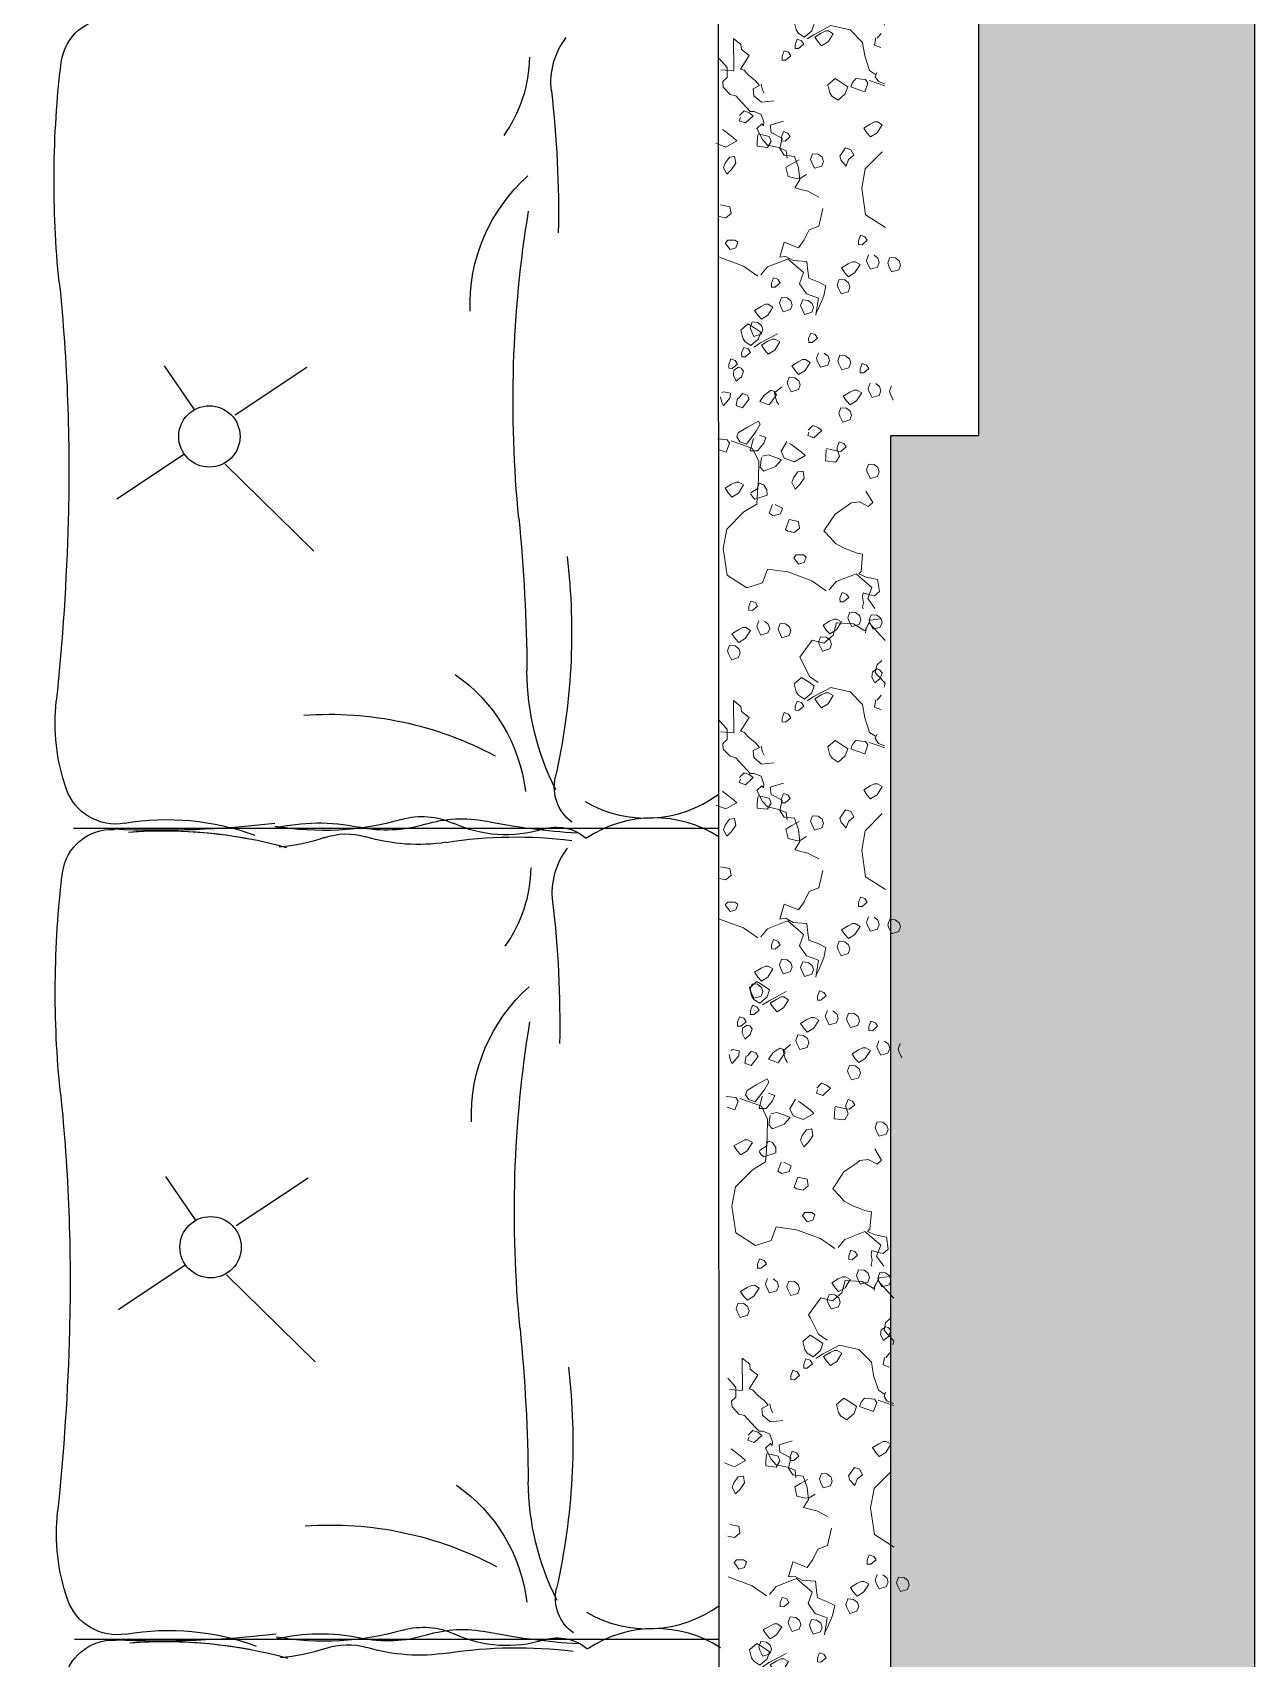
# Model space of a CAD drawing. Header units: millimetres. Extents: x 10088 to 21623, y -4423 to -852.
# Drawn here: x 12290 to 12400.7, y -3679 to -3531.6 of the extents above; entities that cross this region are included whole.
import ezdxf

# ---------------------------------------------------------------- set-up
doc = ezdxf.new("R2010")
doc.units = ezdxf.units.MM
doc.layers.add('bitki', color=85, linetype='Continuous', lineweight=5)
doc.layers.add('TEFRIS', color=11, linetype='Continuous')

# ---------------------------------------------------------------- blocks, each defined once
blk = doc.blocks.new('qwerty')
at = {"layer": 'TEFRIS'}
for p, q in [((12361.67, -3968.18), (12361.49, -3382.14)), ((12314.02, -3565.78), (12311.34, -3561.84)), ((12317.72, -3566.29), (12324.22, -3561.96)), ((12313.13, -3569.86), (12307.01, -3573.93)), ((12316.83, -3570.75), (12324.85, -3578.64)), ((12361.49, -3603.8), (12303.07, -3603.8)), ((12314.14, -3639.27), (12311.46, -3635.33)), ((12317.83, -3639.78), (12324.33, -3635.45)), ((12313.25, -3643.35), (12307.13, -3647.42)), ((12316.94, -3644.24), (12324.97, -3652.13)), ((12361.6, -3677.29), (12303.18, -3677.29))]:
    blk.add_line(p, q, dxfattribs=at)
for centre in [(12315.39, -3568.25), (12315.5, -3641.74)]:
    blk.add_circle(centre, 2.78, dxfattribs=at)
for centre, start, end in [((12354.99, -3591.85), 239.7434, 306.235), ((12355.65, -3613.81), 57.2053, 123.6969), ((12355.11, -3665.34), 239.7434, 306.235), ((12355.77, -3687.3), 57.2053, 123.6969)]:
    blk.add_arc(centre, 10.99, start, end, dxfattribs=at)
at = {"layer": 'TEFRIS', "extrusion": (0, 0, -1)}
for centre, major_axis, start_param, end_param in [((12306.44, -3534.86), (-3.18, -3.18), 0.905677, 2.401959), ((12306.44, -3534.86), (-3.18, -3.18), 0.905677, 2.401959), ((12353, -3536.16), (-4.71, -4.71), 0.668584, 1.443981), ((12353, -3536.16), (-4.71, -4.71), 0.668584, 1.443981), ((12391.23, -3545.11), (-63.58, -63.58), 0.683132, 0.905677), ((12391.23, -3545.11), (-63.58, -63.58), 0.683132, 0.905677), ((12331.7, -3533.63), (-8.98, -8.98), 3.946004, 4.543731), ((12331.7, -3533.63), (-8.98, -8.98), 3.946004, 4.543731), ((12252.15, -3547.99), (-67.09, -67.09), 3.810177, 3.946004), ((12252.15, -3547.99), (-67.09, -67.09), 3.810177, 3.946004), ((12354.67, -3556.32), (-11.07, -11.07), 0.748432, 1.62766), ((12354.67, -3556.32), (-11.07, -11.07), 0.748432, 1.62766), ((12449.78, -3565.11), (-75.57, -75.57), 0.686581, 0.947828), ((12449.78, -3565.11), (-75.57, -75.57), 0.686581, 0.947828), ((12136.14, -3571.29), (-117.75, -117.75), 3.824725, 3.953997), ((12136.14, -3571.29), (-117.75, -117.75), 3.824725, 3.953997), ((12088.17, -3570), (-151.68, -151.68), 3.953997, 4.030913), ((12088.17, -3570), (-151.68, -151.68), 3.953997, 4.030913), ((12192.19, -3590.65), (107.47, -107.47), 5.39897, 5.490234), ((12192.19, -3590.65), (107.47, -107.47), 5.39897, 5.490234), ((12288.99, -3586.01), (41.88, -41.88), 5.381164, 5.721904), ((12288.99, -3586.01), (41.88, -41.88), 5.381164, 5.721904), ((12329.12, -3602.18), (-10.62, -10.62), 2.960497, 3.810368), ((12329.12, -3602.18), (-10.62, -10.62), 2.960497, 3.810368), ((12368.45, -3589.32), (-17.17, -17.17), 0.317053, 0.777845), ((12368.45, -3589.32), (-17.17, -17.17), 0.317053, 0.777845), ((12319.91, -3594.17), (-13.08, -13.08), 0.455228, 0.889321), ((12326.25, -3625.38), (22.59, -22.59), 3.854976, 4.416834), ((12326.25, -3625.38), (22.59, -22.59), 3.854976, 4.416834), ((12350.56, -3600.04), (2.77, -2.77), 1.40983, 2.580311), ((12350.56, -3600.04), (2.77, -2.77), 1.40983, 2.580311), ((12306.92, -3598.62), (3.37, -3.37), 0.615821, 2.026025), ((12310.79, -3515.82), (62.32, -62.32), 0.665575, 0.831163), ((12310.79, -3515.82), (62.32, -62.32), 0.665575, 0.831163), ((12311.59, -3625.89), (-16.2, -16.2), 2.186617, 2.709174), ((12311.59, -3625.89), (-16.2, -16.2), 2.186617, 2.709174), ((12325.31, -3620.65), (-12.28, -12.28), 2.122496, 2.56636), ((12325.31, -3620.65), (-12.28, -12.28), 2.122496, 2.56636), ((12325.69, -3578.07), (-18.31, -18.31), -1.064515, -0.615573), ((12325.69, -3578.07), (-18.31, -18.31), -1.064515, -0.615573), ((12331.43, -3591.97), (-8.46, -8.46), -1.085078, -0.575233), ((12331.43, -3591.97), (-8.46, -8.46), -1.085078, -0.575233), ((12334.68, -3609.43), (4.76, -4.76), 3.647874, 4.359688), ((12338.23, -3613.98), (7.83, -7.83), 3.627311, 4.128365), ((12338.23, -3613.98), (7.83, -7.83), 3.627311, 4.128365), ((12342.25, -3593.03), (-8.01, -8.01), -1.084927, -0.352701), ((12352.1, -3546.03), (-41.21, -41.21), -0.727305, -0.584024), ((12352.1, -3546.03), (-41.21, -41.21), -0.727305, -0.584024), ((12346.83, -3607.87), (-2.97, -2.97), 2.056666, 3.059343), ((12346.83, -3607.87), (-2.97, -2.97), 2.056666, 3.059343), ((12306.55, -3608.36), (-3.18, -3.18), 0.905677, 2.401959), ((12306.55, -3608.36), (-3.18, -3.18), 0.905677, 2.401959), ((12311.22, -3646.06), (29.75, -29.75), 3.851843, 4.195455), ((12311.22, -3646.06), (29.75, -29.75), 3.851843, 4.111431), ((12320.6, -3589.85), (11.07, -11.07), 0.446542, 0.713367), ((12320.6, -3589.85), (11.07, -11.07), 0.446542, 0.713367), ((12327.8, -3610.29), (-4.25, -4.25), 2.017338, 2.649595), ((12327.8, -3610.29), (-4.25, -4.25), 2.017338, 2.649595), ((12334.32, -3588.73), (11.67, -11.67), 0.63134, 1.078798), ((12334.32, -3588.73), (11.67, -11.67), 0.63134, 1.078798), ((12343.15, -3645.61), (-29.03, -29.03), 2.202136, 2.480397), ((12343.15, -3645.61), (-29.03, -29.03), 2.202136, 2.480397), ((12353.12, -3609.65), (-4.71, -4.71), 0.668584, 1.443981), ((12353.12, -3609.65), (-4.71, -4.71), 0.668584, 1.443981), ((12391.34, -3618.6), (-63.58, -63.58), 0.683132, 0.905677), ((12391.34, -3618.6), (-63.58, -63.58), 0.683132, 0.905677), ((12331.82, -3607.12), (-8.98, -8.98), 3.946004, 4.543731), ((12331.82, -3607.12), (-8.98, -8.98), 3.946004, 4.543731), ((12252.26, -3621.48), (-67.09, -67.09), 3.810177, 3.946004), ((12252.26, -3621.48), (-67.09, -67.09), 3.810177, 3.946004), ((12354.79, -3629.81), (-11.07, -11.07), 0.748432, 1.62766), ((12354.79, -3629.81), (-11.07, -11.07), 0.748432, 1.62766), ((12449.9, -3638.6), (-75.57, -75.57), 0.686581, 0.947828), ((12449.9, -3638.6), (-75.57, -75.57), 0.686581, 0.947828), ((12136.25, -3644.78), (-117.75, -117.75), 3.824725, 3.953997), ((12136.25, -3644.78), (-117.75, -117.75), 3.824725, 3.953997), ((12088.29, -3643.49), (-151.68, -151.68), 3.953997, 4.030913), ((12088.29, -3643.49), (-151.68, -151.68), 3.953997, 4.030913), ((12192.3, -3664.14), (107.47, -107.47), 5.39897, 5.490234), ((12192.3, -3664.14), (107.47, -107.47), 5.39897, 5.490234), ((12289.1, -3659.5), (41.88, -41.88), 5.381164, 5.721904), ((12289.1, -3659.5), (41.88, -41.88), 5.381164, 5.721904), ((12329.24, -3675.67), (-10.62, -10.62), 2.960497, 3.810368), ((12329.24, -3675.67), (-10.62, -10.62), 2.960497, 3.810368), ((12368.57, -3662.81), (-17.17, -17.17), 0.317053, 0.777845), ((12368.57, -3662.81), (-17.17, -17.17), 0.317053, 0.777845), ((12320.03, -3667.66), (-13.08, -13.08), 0.455228, 0.889321), ((12326.37, -3698.87), (22.59, -22.59), 3.854976, 4.416834), ((12326.37, -3698.87), (22.59, -22.59), 3.854976, 4.416834), ((12350.67, -3673.53), (2.77, -2.77), 1.40983, 2.580311), ((12350.67, -3673.53), (2.77, -2.77), 1.40983, 2.580311), ((12307.04, -3672.11), (3.37, -3.37), 0.615821, 2.026025), ((12306.67, -3681.85), (-3.18, -3.18), 0.905677, 2.401959), ((12306.67, -3681.85), (-3.18, -3.18), 0.905677, 2.401959), ((12310.91, -3589.31), (62.32, -62.32), 0.665575, 0.831163), ((12310.91, -3589.31), (62.32, -62.32), 0.665575, 0.831163), ((12311.71, -3699.39), (-16.2, -16.2), 2.186617, 2.709174), ((12311.71, -3699.39), (-16.2, -16.2), 2.186617, 2.709174), ((12311.33, -3719.55), (29.75, -29.75), 3.851843, 4.195455), ((12311.33, -3719.55), (29.75, -29.75), 3.851843, 4.111431), ((12325.43, -3694.14), (-12.28, -12.28), 2.122496, 2.56636), ((12325.43, -3694.14), (-12.28, -12.28), 2.122496, 2.56636), ((12325.81, -3651.56), (-18.31, -18.31), -1.064515, -0.615573), ((12325.81, -3651.56), (-18.31, -18.31), -1.064515, -0.615573), ((12331.54, -3665.47), (-8.46, -8.46), -1.085078, -0.575233), ((12331.54, -3665.47), (-8.46, -8.46), -1.085078, -0.575233), ((12334.8, -3682.92), (4.76, -4.76), 3.647874, 4.359688), ((12338.34, -3687.47), (7.83, -7.83), 3.627311, 4.128365), ((12338.34, -3687.47), (7.83, -7.83), 3.627311, 4.128365), ((12342.37, -3666.53), (-8.01, -8.01), -1.084927, -0.352701), ((12352.22, -3619.52), (-41.21, -41.21), -0.727305, -0.584024), ((12352.22, -3619.52), (-41.21, -41.21), -0.727305, -0.584024), ((12346.95, -3681.36), (-2.97, -2.97), 2.056666, 3.059343), ((12346.95, -3681.36), (-2.97, -2.97), 2.056666, 3.059343), ((12320.71, -3663.34), (11.07, -11.07), 0.446542, 0.713367), ((12320.71, -3663.34), (11.07, -11.07), 0.446542, 0.713367), ((12327.92, -3683.78), (-4.25, -4.25), 2.017338, 2.649595), ((12327.92, -3683.78), (-4.25, -4.25), 2.017338, 2.649595), ((12334.43, -3662.22), (11.67, -11.67), 0.63134, 1.078798), ((12334.43, -3662.22), (11.67, -11.67), 0.63134, 1.078798), ((12343.27, -3719.1), (-29.03, -29.03), 2.202136, 2.480397), ((12343.27, -3719.1), (-29.03, -29.03), 2.202136, 2.480397)]:
    blk.add_ellipse(centre, major_axis=major_axis, ratio=1, start_param=start_param, end_param=end_param, dxfattribs=at)
blk = doc.blocks.new('khkjfd')
at = {"layer": 'bitki', "ltscale": 2}
for p, q in [((10061.28, -3807.87), (10060.06, -3808.62)), ((10064.36, -3806.21), (10061.28, -3807.87)), ((10062.64, -3807.57), (10061.46, -3808.29)), ((10061.46, -3808.29), (10062.05, -3809.17)), ((10063.43, -3807.18), (10062.64, -3807.57)), ((10063.95, -3807.18), (10063.43, -3807.18)), ((10063.87, -3809.17), (10064.8, -3807.69)), ((10064.8, -3807.69), (10063.95, -3807.18)), ((10070.38, -3806.07), (10070.01, -3807.08)), ((10070.01, -3807.08), (10070.03, -3807.76)), ((10070.03, -3807.76), (10070.66, -3807.8)), ((10071.19, -3806.36), (10070.38, -3806.07)), ((10070.66, -3807.8), (10071.61, -3807)), ((10071.61, -3807), (10071.19, -3806.36)), ((10055.89, -3810.77), (10055.52, -3811.78)), ((10056.69, -3811.06), (10055.89, -3810.77)), ((10057.11, -3811.69), (10056.69, -3811.06)), ((10058.24, -3808.67), (10057.87, -3809.68)), ((10057.87, -3809.68), (10057.88, -3810.36)), ((10057.88, -3810.36), (10058.51, -3810.4)), ((10059.04, -3808.96), (10058.24, -3808.67)), ((10058.51, -3810.4), (10059.46, -3809.59)), ((10059.46, -3809.59), (10059.04, -3808.96)), ((10062.05, -3809.17), (10062.7, -3809.89)), ((10062.7, -3809.89), (10063.87, -3809.17)), ((10068.12, -3811.27), (10066.95, -3812)), ((10068.91, -3810.89), (10068.12, -3811.27)), ((10069.43, -3810.89), (10068.91, -3810.89)), ((10069.36, -3812.88), (10070.29, -3811.4)), ((10070.29, -3811.4), (10069.43, -3810.89)), ((10071.82, -3809.63), (10071.45, -3810.65)), ((10071.45, -3810.65), (10071.64, -3811.2)), ((10071.64, -3811.2), (10072.16, -3812.25)), ((10073.54, -3810.26), (10072.83, -3809.72)), ((10073.47, -3811.87), (10073.78, -3811.02)), ((10073.78, -3811.02), (10073.54, -3810.26)), ((10075.67, -3810.11), (10075.3, -3811.13)), ((10075.3, -3811.13), (10075.49, -3811.68)), ((10076.68, -3810.19), (10075.67, -3810.11)), ((10075.67, -3810.11), (10075.67, -3810.11)), ((10077.39, -3810.74), (10076.68, -3810.19)), ((10077.63, -3811.5), (10077.39, -3810.74)), ((10055.52, -3811.78), (10055.53, -3812.46)), ((10055.53, -3812.46), (10056.17, -3812.5)), ((10056.17, -3812.5), (10057.11, -3811.69)), ((10066.5, -3814.09), (10066.13, -3815.11)), ((10067.51, -3814.18), (10066.5, -3814.09)), ((10066.5, -3814.09), (10066.5, -3814.09)), ((10066.95, -3812), (10067.54, -3812.88)), ((10068.22, -3814.72), (10067.51, -3814.18)), ((10067.54, -3812.88), (10068.19, -3813.6)), ((10068.19, -3813.6), (10069.36, -3812.88)), ((10072.16, -3812.25), (10073.47, -3811.87)), ((10075.49, -3811.68), (10076.01, -3812.73)), ((10076.01, -3812.73), (10077.32, -3812.35)), ((10077.32, -3812.35), (10077.63, -3811.5)), ((10079.72, -3811.58), (10079.35, -3812.59)), ((10079.35, -3812.59), (10079.36, -3813.27)), ((10079.36, -3813.27), (10080, -3813.31)), ((10080.52, -3811.87), (10079.72, -3811.58)), ((10080, -3813.31), (10080.94, -3812.5)), ((10080.94, -3812.5), (10080.52, -3811.87)), ((10054.62, -3816.71), (10054.3, -3816.88)), ((10055.83, -3816.96), (10054.62, -3816.71)), ((10055.75, -3817.89), (10055.83, -3816.96)), ((10058.04, -3817.05), (10057.32, -3817.94)), ((10058.84, -3817.35), (10058.04, -3817.05)), ((10059.26, -3817.98), (10058.84, -3817.35)), ((10061.96, -3817.34), (10061.16, -3818.48)), ((10063.2, -3816.45), (10061.96, -3817.34)), ((10062.88, -3819.11), (10064.19, -3817.29)), ((10063.77, -3816.66), (10063.2, -3816.45)), ((10064.19, -3817.29), (10063.77, -3816.66)), ((10065.15, -3815.8), (10063.82, -3816.94)), ((10063.82, -3816.94), (10064.19, -3818.42)), ((10066.13, -3815.11), (10066.32, -3815.66)), ((10066.32, -3815.66), (10066.84, -3816.71)), ((10066.84, -3816.71), (10068.15, -3816.33)), ((10068.15, -3816.33), (10068.46, -3815.48)), ((10068.46, -3815.48), (10068.22, -3814.72)), ((10077.46, -3816.78), (10076.29, -3817.5)), ((10078.25, -3816.4), (10077.46, -3816.78)), ((10078.77, -3816.4), (10078.25, -3816.4)), ((10078.7, -3818.38), (10079.63, -3816.9)), ((10079.63, -3816.9), (10078.77, -3816.4)), ((10081.16, -3815.14), (10080.79, -3816.15)), ((10080.79, -3816.15), (10080.98, -3816.7)), ((10080.98, -3816.7), (10081.5, -3817.76)), ((10082.88, -3815.77), (10082.17, -3815.22)), ((10082.81, -3817.37), (10083.12, -3816.53)), ((10083.12, -3816.53), (10082.88, -3815.77)), ((10085.01, -3815.62), (10084.64, -3816.63)), ((10084.64, -3816.63), (10084.83, -3817.18)), ((10084.83, -3817.18), (10085.35, -3818.24)), ((10085.01, -3815.62), (10085.01, -3815.62)), ((10054.02, -3817.64), (10054.28, -3818.69)), ((10054.28, -3818.69), (10054.59, -3819.28)), ((10054.59, -3819.28), (10055.75, -3817.89)), ((10057.09, -3817.86), (10056.86, -3819.21)), ((10056.86, -3819.21), (10058, -3819.63)), ((10058, -3819.63), (10059.26, -3817.98)), ((10061.16, -3818.48), (10062.3, -3818.9)), ((10062.3, -3818.9), (10062.88, -3819.11)), ((10064.19, -3818.42), (10064.61, -3819.05)), ((10075.84, -3819.6), (10075.47, -3820.61)), ((10076.85, -3819.68), (10075.84, -3819.6)), ((10075.84, -3819.6), (10075.84, -3819.6)), ((10076.29, -3817.5), (10076.87, -3818.39)), ((10077.56, -3820.23), (10076.85, -3819.68)), ((10076.87, -3818.39), (10077.52, -3819.1)), ((10077.52, -3819.1), (10078.7, -3818.38)), ((10077.8, -3820.99), (10077.56, -3820.23)), ((10081.5, -3817.76), (10082.81, -3817.37)), ((10058.94, -3823.13), (10057.26, -3824.15)), ((10060.9, -3822.03), (10058.94, -3823.13)), ((10060.48, -3823.89), (10061.2, -3822.62)), ((10061.2, -3822.62), (10060.9, -3822.03)), ((10070.75, -3822.85), (10069.92, -3823.7)), ((10071.66, -3823.18), (10070.75, -3822.85)), ((10072.38, -3823.73), (10071.66, -3823.18)), ((10075.47, -3820.61), (10075.66, -3821.16)), ((10075.66, -3821.16), (10076.18, -3822.22)), ((10076.18, -3822.22), (10077.49, -3821.83)), ((10077.49, -3821.83), (10077.8, -3820.99)), ((10055.24, -3825.42), (10053.47, -3825.26)), ((10055.07, -3827.66), (10055.66, -3826.06)), ((10055.66, -3826.06), (10055.24, -3825.42)), ((10058.71, -3826.6), (10055.96, -3825.59)), ((10057.26, -3824.15), (10056.98, -3824.91)), ((10056.98, -3824.91), (10057.57, -3825.8)), ((10057.57, -3825.8), (10058.72, -3826.22)), ((10058.72, -3826.22), (10060.48, -3823.89)), ((10060.02, -3825.16), (10059.44, -3827.44)), ((10060.74, -3827.44), (10061.91, -3826.04)), ((10062.28, -3825.03), (10061.13, -3824.61)), ((10061.91, -3826.04), (10062.28, -3825.03)), ((10066.05, -3825.73), (10065.03, -3827.47)), ((10066.79, -3826.2), (10066.56, -3826.11)), ((10067.5, -3826.74), (10066.79, -3826.2)), ((10070.05, -3824.03), (10069.84, -3824.63)), ((10069.84, -3824.63), (10070.98, -3825.05)), ((10070.98, -3825.05), (10072.38, -3823.73)), ((10075.57, -3825.8), (10075.2, -3826.82)), ((10076.38, -3826.09), (10075.57, -3825.8)), ((10076.8, -3826.73), (10076.38, -3826.09)), ((10053.69, -3827.16), (10055.07, -3827.66)), ((10059.86, -3827.02), (10058.71, -3826.6)), ((10059.44, -3827.44), (10060.74, -3827.44)), ((10060.96, -3829.34), (10059.86, -3827.02)), ((10061.47, -3828.66), (10061.22, -3830.39)), ((10062.69, -3828.15), (10061.56, -3828.41)), ((10064.07, -3828.65), (10062.69, -3828.15)), ((10064.01, -3830.26), (10065.1, -3829.03)), ((10065.1, -3829.03), (10064.07, -3828.65)), ((10065.03, -3827.47), (10065.6, -3828.73)), ((10065.6, -3828.73), (10067.44, -3829.41)), ((10067.44, -3829.41), (10069.4, -3828.3)), ((10068.72, -3827.67), (10067.5, -3826.74)), ((10069.4, -3828.3), (10068.72, -3827.67)), ((10073.1, -3828.5), (10073.08, -3829.26)), ((10073.19, -3827.19), (10073.1, -3828.5)), ((10075.3, -3827.48), (10073.25, -3827.03)), ((10074.96, -3829.47), (10075.62, -3828.37)), ((10075.2, -3826.82), (10075.21, -3827.49)), ((10075.21, -3827.49), (10075.85, -3827.53)), ((10075.62, -3828.37), (10075.3, -3827.48)), ((10075.85, -3827.53), (10076.8, -3826.73)), ((10060.94, -3832.59), (10060.96, -3829.34)), ((10061.22, -3830.39), (10061.87, -3831.11)), ((10061.87, -3831.11), (10064.01, -3830.26)), ((10068.06, -3831.26), (10067.28, -3832.32)), ((10069.02, -3831.13), (10068.06, -3831.26)), ((10069.22, -3832.36), (10069.02, -3831.13)), ((10073.08, -3829.26), (10074.96, -3829.47)), ((10080.86, -3829.84), (10080.49, -3830.86)), ((10080.49, -3830.86), (10080.68, -3831.41)), ((10080.68, -3831.41), (10081.2, -3832.46)), ((10081.87, -3829.92), (10080.86, -3829.84)), ((10080.86, -3829.84), (10080.86, -3829.84)), ((10081.2, -3832.46), (10082.51, -3832.08)), ((10082.58, -3830.47), (10081.87, -3829.92)), ((10082.51, -3832.08), (10082.82, -3831.23)), ((10082.82, -3831.23), (10082.58, -3830.47)), ((10056.06, -3833.49), (10054.89, -3834.21)), ((10054.89, -3834.21), (10055.47, -3835.1)), ((10056.85, -3833.11), (10056.06, -3833.49)), ((10057.37, -3833.11), (10056.85, -3833.11)), ((10057.3, -3835.09), (10058.23, -3833.61)), ((10058.23, -3833.61), (10057.37, -3833.11)), ((10060.7, -3834.32), (10059.52, -3835.05)), ((10060.6, -3837.07), (10060.77, -3834.83)), ((10061.07, -3833.31), (10060.7, -3834.32)), ((10060.77, -3834.83), (10060.94, -3832.59)), ((10061.87, -3833.6), (10061.07, -3833.31)), ((10062.46, -3834.49), (10061.87, -3833.6)), ((10062.49, -3835.46), (10062.46, -3834.49)), ((10067.28, -3832.32), (10066.97, -3833.17)), ((10066.97, -3833.17), (10067.58, -3834.35)), ((10067.58, -3834.35), (10068.41, -3833.5)), ((10068.41, -3833.5), (10069.22, -3832.36)), ((10080.4, -3834.75), (10081.63, -3836.77)), ((10055.47, -3835.1), (10056.12, -3835.81)), ((10056.12, -3835.81), (10057.3, -3835.09)), ((10058.26, -3838.51), (10060.6, -3837.07)), ((10059.46, -3835.21), (10059.88, -3835.85)), ((10059.88, -3835.85), (10060.28, -3836.18)), ((10060.28, -3836.18), (10062.49, -3835.46)), ((10063.44, -3837.15), (10062.85, -3838.75)), ((10065.27, -3837.82), (10063.96, -3837.15)), ((10064.9, -3838.83), (10065.27, -3837.82)), ((10077.25, -3837.24), (10074.79, -3838.89)), ((10077.7, -3836.83), (10077.25, -3837.24)), ((10079.21, -3836.67), (10077.7, -3836.83)), ((10080.82, -3837.51), (10079.21, -3836.67)), ((10081.63, -3836.77), (10080.82, -3837.51)), ((10055.18, -3841.6), (10058.26, -3838.51)), ((10062.85, -3838.75), (10063.59, -3839.22)), ((10063.59, -3839.22), (10064.9, -3838.83)), ((10066.47, -3839.89), (10065.82, -3841.66)), ((10068.17, -3840.22), (10066.47, -3839.89)), ((10068.37, -3841.44), (10068.17, -3840.22)), ((10074.79, -3838.89), (10072.79, -3841.95)), ((10054.54, -3845.11), (10055.18, -3841.6)), ((10065.82, -3841.66), (10066.22, -3842)), ((10066.22, -3842), (10067.43, -3842.25)), ((10067.43, -3842.25), (10068.37, -3841.44)), ((10072.79, -3841.95), (10073.95, -3843.21)), ((10073.95, -3843.21), (10074.86, -3844.21)), ((10055.24, -3849.97), (10054.54, -3845.11)), ((10067.77, -3846.3), (10067.32, -3846.81)), ((10067.32, -3846.81), (10068.19, -3847.99)), ((10069.07, -3846.3), (10067.77, -3846.3)), ((10069.58, -3846.68), (10069.07, -3846.3)), ((10069.21, -3847.69), (10069.58, -3846.68)), ((10074.86, -3844.21), (10076.47, -3845.06)), ((10076.47, -3845.06), (10078.8, -3845.97)), ((10078.8, -3845.97), (10079.8, -3846.15)), ((10079.8, -3846.15), (10079.55, -3849.31)), ((10062.53, -3848.89), (10061.63, -3851.35)), ((10066.25, -3849.39), (10062.53, -3848.89)), ((10070.61, -3850.99), (10066.25, -3849.39)), ((10068.19, -3847.99), (10069.21, -3847.69)), ((10078.62, -3849.7), (10078.01, -3849.95)), ((10081.49, -3852.18), (10078.62, -3849.7)), ((10079.55, -3849.31), (10079.1, -3849.73)), ((10079.1, -3849.73), (10080.46, -3850.31)), ((10058.83, -3852.24), (10055.24, -3849.97)), ((10061.63, -3851.35), (10058.83, -3852.24)), ((10073.2, -3852.8), (10070.61, -3850.99)), ((10074.97, -3851.14), (10073.76, -3852.6)), ((10078.01, -3849.95), (10074.97, -3851.14)), ((10080.46, -3850.31), (10082.52, -3850.74)), ((10080.75, -3854.21), (10081.49, -3852.18)), ((10082.52, -3850.74), (10082.84, -3852.9)), ((10059.55, -3854.65), (10059.18, -3855.67)), ((10059.18, -3855.67), (10059.19, -3856.34)), ((10060.35, -3854.95), (10059.55, -3854.65)), ((10059.82, -3856.39), (10060.77, -3855.58)), ((10060.77, -3855.58), (10060.35, -3854.95)), ((10076.06, -3853.1), (10075.69, -3854.11)), ((10075.69, -3854.11), (10075.7, -3854.79)), ((10075.7, -3854.79), (10076.34, -3854.83)), ((10076.86, -3853.39), (10076.06, -3853.1)), ((10076.34, -3854.83), (10077.28, -3854.02)), ((10077.28, -3854.02), (10076.86, -3853.39)), ((10079.91, -3853.14), (10079.77, -3853.88)), ((10079.77, -3853.88), (10079.93, -3854.96)), ((10079.93, -3854.96), (10079.78, -3855.71)), ((10080.88, -3853.47), (10079.91, -3853.14)), ((10082.03, -3856.03), (10080.75, -3854.21)), ((10081.94, -3853.72), (10080.88, -3853.47)), ((10082.84, -3852.9), (10081.94, -3853.72)), ((10059.19, -3856.34), (10059.82, -3856.39)), ((10060.98, -3858.22), (10060.61, -3859.23)), ((10062.7, -3858.85), (10061.99, -3858.3)), ((10073.8, -3858.3), (10072.63, -3859.02)), ((10074.59, -3857.92), (10073.8, -3858.3)), ((10075.03, -3858.61), (10074.43, -3860.85)), ((10075.11, -3857.92), (10074.59, -3857.92)), ((10078.15, -3858.81), (10075.03, -3858.61)), ((10075.04, -3859.9), (10075.97, -3858.42)), ((10075.97, -3858.42), (10075.11, -3857.92)), ((10077.49, -3856.66), (10077.12, -3857.68)), ((10077.12, -3857.68), (10077.31, -3858.22)), ((10077.31, -3858.22), (10077.84, -3859.28)), ((10078.51, -3856.74), (10077.49, -3856.66)), ((10077.49, -3856.66), (10077.49, -3856.66)), ((10079.22, -3857.29), (10078.51, -3856.74)), ((10079.15, -3858.9), (10079.46, -3858.05)), ((10079.46, -3858.05), (10079.22, -3857.29)), ((10079.78, -3855.71), (10079.9, -3856.09)), ((10080.19, -3860.04), (10081.19, -3858.11)), ((10080.45, -3859.69), (10080.96, -3858.61)), ((10080.96, -3858.61), (10082.12, -3859.87)), ((10081.35, -3857.14), (10080.98, -3858.15)), ((10080.98, -3858.15), (10081.17, -3858.7)), ((10081.19, -3858.11), (10083.01, -3857.89)), ((10082.36, -3857.22), (10081.35, -3857.14)), ((10081.35, -3857.14), (10081.35, -3857.14)), ((10083.07, -3857.77), (10082.36, -3857.22)), ((10083, -3859.37), (10083.31, -3858.53)), ((10083.31, -3858.53), (10083.07, -3857.77)), ((10057.29, -3859.86), (10056.11, -3860.58)), ((10056.11, -3860.58), (10056.7, -3861.47)), ((10056.7, -3861.47), (10057.35, -3862.18)), ((10058.08, -3859.48), (10057.29, -3859.86)), ((10057.35, -3862.18), (10058.52, -3861.46)), ((10058.6, -3859.47), (10058.08, -3859.48)), ((10058.52, -3861.46), (10059.45, -3859.98)), ((10059.45, -3859.98), (10058.6, -3859.47)), ((10060.61, -3859.23), (10060.8, -3859.78)), ((10060.8, -3859.78), (10061.33, -3860.84)), ((10061.33, -3860.84), (10062.64, -3860.45)), ((10062.64, -3860.45), (10062.95, -3859.61)), ((10062.95, -3859.61), (10062.7, -3858.85)), ((10064.83, -3858.7), (10064.46, -3859.71)), ((10064.46, -3859.71), (10064.65, -3860.26)), ((10064.65, -3860.26), (10065.18, -3861.31)), ((10065.84, -3858.78), (10064.83, -3858.7)), ((10064.83, -3858.7), (10064.83, -3858.7)), ((10065.18, -3861.31), (10066.49, -3860.93)), ((10066.56, -3859.32), (10065.84, -3858.78)), ((10066.49, -3860.93), (10066.8, -3860.08)), ((10066.8, -3860.08), (10066.56, -3859.32)), ((10072.18, -3861.12), (10071.8, -3862.13)), ((10073.19, -3861.2), (10072.18, -3861.12)), ((10072.18, -3861.12), (10072.18, -3861.12)), ((10072.63, -3859.02), (10073.21, -3859.91)), ((10074.43, -3860.85), (10072.74, -3862.29)), ((10073.9, -3861.75), (10073.19, -3861.2)), ((10073.21, -3859.91), (10073.86, -3860.62)), ((10073.86, -3860.62), (10075.04, -3859.9)), ((10077.84, -3859.28), (10079.15, -3858.9)), ((10078.15, -3858.81), (10080.19, -3860.04)), ((10080.31, -3860.43), (10080.45, -3859.69)), ((10081.17, -3858.7), (10081.69, -3859.76)), ((10081.69, -3859.76), (10083, -3859.37)), ((10082.12, -3859.87), (10082.42, -3860.21)), ((10082.42, -3860.21), (10083.88, -3861.8)), ((10055.66, -3862.68), (10055.29, -3863.69)), ((10055.29, -3863.69), (10055.48, -3864.24)), ((10055.48, -3864.24), (10056.01, -3865.3)), ((10056.67, -3862.76), (10055.66, -3862.68)), ((10055.66, -3862.68), (10055.66, -3862.68)), ((10057.38, -3863.31), (10056.67, -3862.76)), ((10057.32, -3864.91), (10057.63, -3864.07)), ((10057.63, -3864.07), (10057.38, -3863.31)), ((10070.65, -3861.73), (10068.43, -3864.81)), ((10072.74, -3862.29), (10070.65, -3861.73)), ((10071.8, -3862.13), (10071.99, -3862.68)), ((10071.99, -3862.68), (10072.52, -3863.74)), ((10072.52, -3863.74), (10073.83, -3863.35)), ((10073.83, -3863.35), (10074.14, -3862.51)), ((10074.14, -3862.51), (10073.9, -3861.75)), ((10056.01, -3865.3), (10057.32, -3864.91)), ((10068.43, -3864.81), (10068.74, -3865.4)), ((10068.74, -3865.4), (10070.19, -3868.31)), ((10082.41, -3866.97), (10081.56, -3867.52)), ((10082.35, -3866.26), (10082.09, -3867.61)), ((10083.25, -3865.44), (10082.35, -3866.26)), ((10082.87, -3867.13), (10082.41, -3866.97)), ((10083.32, -3867.68), (10082.87, -3867.13)), ((10068.72, -3868.5), (10067.39, -3869.64)), ((10067.39, -3869.64), (10067.76, -3871.12)), ((10069.78, -3869.17), (10068.72, -3868.5)), ((10071.03, -3870.01), (10069.78, -3869.17)), ((10070.19, -3868.31), (10071.76, -3869.4)), ((10070.56, -3871.28), (10071.03, -3870.01)), ((10074.03, -3870.33), (10070.95, -3871.98)), ((10077.51, -3871.12), (10074.03, -3870.33)), ((10081.56, -3867.52), (10081.48, -3868.45)), ((10081.48, -3868.45), (10082.01, -3869.5)), ((10082.01, -3869.5), (10082.95, -3868.7)), ((10082.09, -3867.61), (10082.69, -3868.27)), ((10082.69, -3868.27), (10082.69, -3868.27)), ((10082.69, -3868.27), (10083.85, -3869.53)), ((10082.95, -3868.7), (10083.32, -3867.68)), ((10083.85, -3869.53), (10083.71, -3870.27)), ((10056.43, -3878.54), (10056.39, -3872.67)), ((10056.39, -3872.67), (10057.75, -3873.78)), ((10067.91, -3872.78), (10067.54, -3873.79)), ((10067.76, -3871.12), (10068.18, -3871.75)), ((10068.71, -3873.07), (10067.91, -3872.78)), ((10068.18, -3871.75), (10069.24, -3872.43)), ((10069.13, -3873.71), (10068.71, -3873.07)), ((10069.24, -3872.43), (10070.56, -3871.28)), ((10070.95, -3871.98), (10069.73, -3872.73)), ((10072.31, -3871.68), (10071.13, -3872.4)), ((10071.13, -3872.4), (10071.72, -3873.29)), ((10071.72, -3873.29), (10072.37, -3874)), ((10073.1, -3871.3), (10072.31, -3871.68)), ((10072.37, -3874), (10073.54, -3873.28)), ((10073.62, -3871.29), (10073.1, -3871.3)), ((10073.54, -3873.28), (10074.47, -3871.8)), ((10074.47, -3871.8), (10073.62, -3871.29)), ((10079.8, -3873.39), (10077.51, -3871.12)), ((10082.2, -3872.54), (10081.96, -3873.9)), ((10083.14, -3871.74), (10082.43, -3872.63)), ((10059.22, -3875.78), (10057.66, -3878.23)), ((10057.75, -3873.78), (10057.86, -3874.67)), ((10057.86, -3874.67), (10059.22, -3875.78)), ((10065.56, -3874.88), (10065.19, -3875.9)), ((10065.19, -3875.9), (10065.2, -3876.57)), ((10066.36, -3875.17), (10065.56, -3874.88)), ((10065.84, -3876.61), (10066.78, -3875.81)), ((10066.78, -3875.81), (10066.36, -3875.17)), ((10067.54, -3873.79), (10067.55, -3874.47)), ((10067.55, -3874.47), (10068.19, -3874.51)), ((10068.19, -3874.51), (10069.13, -3873.71)), ((10080.21, -3875.84), (10079.8, -3873.39)), ((10081.07, -3878.46), (10080.21, -3875.84)), ((10081.96, -3873.9), (10083.11, -3874.32)), ((10053.78, -3876.32), (10055.24, -3877.91)), ((10054.07, -3878.37), (10056.43, -3878.54)), ((10055.24, -3877.91), (10055.26, -3879.73)), ((10057.66, -3878.23), (10058.31, -3878.44)), ((10058.31, -3878.44), (10059.03, -3879.26)), ((10065.2, -3876.57), (10065.84, -3876.61)), ((10082.15, -3879.18), (10081.07, -3878.46)), ((10082.37, -3878.84), (10082.09, -3879.6)), ((10055.26, -3879.73), (10054.45, -3880.48)), ((10054.45, -3880.48), (10054.55, -3881.49)), ((10054.55, -3881.49), (10055.76, -3882.81)), ((10059.03, -3879.26), (10060.39, -3880.37)), ((10061.1, -3881.19), (10059.94, -3881.78)), ((10059.94, -3881.78), (10060.09, -3883.04)), ((10060.39, -3880.37), (10061.1, -3881.19)), ((10061.4, -3880.97), (10061.66, -3882.02)), ((10061.66, -3882.02), (10061.97, -3882.61)), ((10074.82, -3879.91), (10073.49, -3881.06)), ((10073.49, -3881.06), (10073.86, -3882.54)), ((10075.87, -3880.59), (10074.82, -3879.91)), ((10077.13, -3881.43), (10075.87, -3880.59)), ((10076.66, -3882.7), (10077.13, -3881.43)), ((10077.93, -3880.67), (10077.65, -3881.43)), ((10077.65, -3881.43), (10078.8, -3881.85)), ((10078.58, -3879.95), (10077.93, -3880.67)), ((10080.34, -3880.11), (10078.58, -3879.95)), ((10078.8, -3881.85), (10080.17, -3882.35)), ((10080.17, -3882.35), (10080.76, -3880.74)), ((10080.76, -3880.74), (10080.34, -3880.11)), ((10083.81, -3881.28), (10081.06, -3880.28)), ((10082.09, -3879.6), (10082.68, -3880.48)), ((10082.68, -3880.48), (10083.82, -3880.9)), ((10055.76, -3882.81), (10056.82, -3883.06)), ((10056.82, -3883.06), (10057.37, -3883.66)), ((10057.37, -3883.66), (10058.83, -3885.25)), ((10060.09, -3883.04), (10061.46, -3884.23)), ((10061.46, -3884.23), (10063.76, -3883.96)), ((10073.86, -3882.54), (10074.28, -3883.17)), ((10074.28, -3883.17), (10075.34, -3883.84)), ((10075.34, -3883.84), (10076.66, -3882.7)), ((10057.64, -3886.97), (10057.42, -3887.57)), ((10057.42, -3887.57), (10058.57, -3887.99)), ((10058.33, -3885.79), (10057.5, -3886.64)), ((10059.25, -3886.12), (10058.33, -3885.79)), ((10058.57, -3887.99), (10059.96, -3886.67)), ((10058.83, -3885.25), (10059.44, -3885.91)), ((10059.96, -3886.67), (10059.25, -3886.12)), ((10059.44, -3885.91), (10060.11, -3885.91)), ((10060.11, -3885.91), (10061.41, -3886.43)), ((10061.41, -3886.43), (10061.87, -3887.84)), ((10061.87, -3887.84), (10061.82, -3888.5)), ((10065.43, -3887.66), (10063.06, -3888.4)), ((10081.95, -3887.79), (10081.16, -3888.18)), ((10082.48, -3887.79), (10081.95, -3887.79)), ((10083.33, -3888.3), (10082.48, -3887.79)), ((10055.09, -3889.68), (10054.38, -3889.14)), ((10056.31, -3890.61), (10055.09, -3889.68)), ((10056.99, -3891.24), (10056.31, -3890.61)), ((10061.51, -3888.17), (10060.62, -3888.99)), ((10060.62, -3888.99), (10061.63, -3891)), ((10060.78, -3890.13), (10060.69, -3891.44)), ((10062.88, -3890.42), (10060.84, -3889.97)), ((10061.82, -3888.5), (10061.51, -3888.17)), ((10061.63, -3891), (10062.54, -3891.99)), ((10063.21, -3891.31), (10062.88, -3890.42)), ((10063.06, -3888.4), (10063.22, -3889.74)), ((10063.22, -3889.74), (10065.19, -3890.77)), ((10065.19, -3890.77), (10064.79, -3892.64)), ((10065.45, -3889.53), (10065.08, -3890.54)), ((10065.08, -3890.54), (10065.09, -3891.22)), ((10066.25, -3889.82), (10065.45, -3889.53)), ((10065.73, -3891.26), (10066.67, -3890.45)), ((10066.67, -3890.45), (10066.25, -3889.82)), ((10081.16, -3888.18), (10079.99, -3888.9)), ((10079.99, -3888.9), (10080.58, -3889.78)), ((10080.58, -3889.78), (10081.23, -3890.5)), ((10081.23, -3890.5), (10082.4, -3889.78)), ((10082.4, -3889.78), (10083.33, -3888.3)), ((10053.19, -3891.67), (10055.02, -3892.35)), ((10055.02, -3892.35), (10056.99, -3891.24)), ((10060.69, -3891.44), (10060.67, -3892.2)), ((10060.67, -3892.2), (10062.55, -3892.41)), ((10062.54, -3891.99), (10064.6, -3892.43)), ((10062.55, -3892.41), (10063.21, -3891.31)), ((10064.6, -3892.43), (10065.96, -3893.01)), ((10064.79, -3892.64), (10065.55, -3893.82)), ((10065.09, -3891.22), (10065.73, -3891.26)), ((10065.55, -3893.82), (10067.42, -3894.05)), ((10065.96, -3893.01), (10066.13, -3894.37)), ((10070.74, -3893.57), (10070.37, -3894.58)), ((10071.75, -3893.65), (10070.74, -3893.57)), ((10070.74, -3893.57), (10070.74, -3893.57)), ((10072.46, -3894.2), (10071.75, -3893.65)), ((10076.72, -3892.5), (10075.65, -3894.02)), ((10077.64, -3892.83), (10076.72, -3892.5)), ((10077.25, -3894.61), (10078.2, -3893.8)), ((10078.2, -3893.8), (10077.64, -3892.83)), ((10080.28, -3896.29), (10083.36, -3893.2)), ((10054.87, -3895.26), (10054.56, -3896.11)), ((10054.56, -3896.11), (10055.17, -3897.29)), ((10055.65, -3894.2), (10054.87, -3895.26)), ((10055.17, -3897.29), (10056, -3896.44)), ((10056.6, -3894.07), (10055.65, -3894.2)), ((10056, -3896.44), (10056.81, -3895.3)), ((10056.81, -3895.3), (10056.6, -3894.07)), ((10066.98, -3895.38), (10065.9, -3896)), ((10065.9, -3896), (10066.3, -3897.71)), ((10068.3, -3894.65), (10066.98, -3895.38)), ((10067.42, -3894.05), (10068.16, -3896.14)), ((10068.16, -3896.14), (10068.41, -3898.28)), ((10070.37, -3894.58), (10070.56, -3895.13)), ((10070.56, -3895.13), (10071.08, -3896.19)), ((10071.08, -3896.19), (10072.39, -3895.8)), ((10072.39, -3895.8), (10072.7, -3894.96)), ((10072.7, -3894.96), (10072.46, -3894.2)), ((10075.65, -3894.02), (10075.89, -3894.78)), ((10075.89, -3894.78), (10076.82, -3895.79)), ((10076.82, -3895.79), (10077.25, -3894.61)), ((10079.65, -3899.8), (10080.28, -3896.29)), ((10066.3, -3897.71), (10067.78, -3898.06)), ((10068.41, -3898.28), (10067.48, -3899.75)), ((10067.48, -3899.75), (10068.62, -3900.07)), ((10067.78, -3898.06), (10068.54, -3897.98)), ((10068.54, -3897.98), (10069.62, -3897.35)), ((10080.34, -3904.65), (10079.65, -3899.8)), ((10055.75, -3903.16), (10054.06, -3902.83)), ((10068.62, -3900.07), (10069.89, -3900.37)), ((10069.89, -3900.37), (10071.86, -3901.41)), ((10053.8, -3904.94), (10055.01, -3905.19)), ((10055.01, -3905.19), (10055.96, -3904.38)), ((10055.96, -3904.38), (10055.75, -3903.16)), ((10072.6, -3903.5), (10071.87, -3906.67)), ((10083.94, -3906.93), (10080.34, -3904.65)), ((10070.1, -3907.33), (10069.21, -3909.16)), ((10071.87, -3906.67), (10070.1, -3907.33)), ((10079.42, -3908.32), (10079.05, -3909.33)), ((10080.22, -3908.61), (10079.42, -3908.32)), ((10080.64, -3909.24), (10080.22, -3908.61)), ((10055.35, -3909.24), (10054.91, -3909.75)), ((10054.91, -3909.75), (10055.78, -3910.93)), ((10056.65, -3909.24), (10055.35, -3909.24)), ((10055.78, -3910.93), (10056.79, -3910.63)), ((10057.17, -3909.62), (10056.65, -3909.24)), ((10056.79, -3910.63), (10057.17, -3909.62)), ((10065.57, -3909.59), (10064.78, -3912.31)), ((10068.15, -3910.64), (10065.57, -3909.59)), ((10069.21, -3909.16), (10068.15, -3910.64)), ((10079.05, -3909.33), (10079.06, -3910.01)), ((10079.06, -3910.01), (10079.7, -3910.05)), ((10079.7, -3910.05), (10080.64, -3909.24)), ((10058.19, -3913.93), (10053.83, -3912.33)), ((10060.78, -3915.74), (10058.19, -3913.93)), ((10062.56, -3914.08), (10061.34, -3915.54)), ((10065.6, -3912.89), (10062.56, -3914.08)), ((10064.78, -3912.31), (10065.87, -3912.18)), ((10066.21, -3912.64), (10065.6, -3912.89)), ((10065.87, -3912.18), (10067.19, -3912.93)), ((10069.07, -3915.12), (10066.21, -3912.64)), ((10067.19, -3912.93), (10069.67, -3913.09)), ((10069.67, -3913.09), (10069.87, -3914.79)), ((10077.16, -3913.52), (10075.99, -3914.24)), ((10075.99, -3914.24), (10076.57, -3915.13)), ((10077.95, -3913.14), (10077.16, -3913.52)), ((10078.47, -3913.14), (10077.95, -3913.14)), ((10078.4, -3915.12), (10079.33, -3913.64)), ((10079.33, -3913.64), (10078.47, -3913.14)), ((10080.85, -3911.88), (10080.48, -3912.9)), ((10080.48, -3912.9), (10080.67, -3913.45)), ((10080.67, -3913.45), (10081.2, -3914.5)), ((10081.2, -3914.5), (10082.51, -3914.12)), ((10082.58, -3912.51), (10081.87, -3911.96)), ((10082.51, -3914.12), (10082.82, -3913.27)), ((10082.82, -3913.27), (10082.58, -3912.51)), ((10084.71, -3912.36), (10084.34, -3913.37)), ((10084.34, -3913.37), (10084.52, -3913.92)), ((10084.52, -3913.92), (10085.05, -3914.98)), ((10085.72, -3912.44), (10084.71, -3912.36)), ((10084.71, -3912.36), (10084.71, -3912.36)), ((10085.05, -3914.98), (10086.36, -3914.59)), ((10086.43, -3912.99), (10085.72, -3912.44)), ((10086.36, -3914.59), (10086.67, -3913.75)), ((10086.67, -3913.75), (10086.43, -3912.99)), ((10063.64, -3916.04), (10063.27, -3917.05)), ((10063.27, -3917.05), (10063.29, -3917.73)), ((10064.45, -3916.33), (10063.64, -3916.04)), ((10063.92, -3917.77), (10064.87, -3916.96)), ((10064.87, -3916.96), (10064.45, -3916.33)), ((10068.33, -3917.15), (10069.07, -3915.12)), ((10069.62, -3918.97), (10068.33, -3917.15)), ((10069.87, -3914.79), (10070.03, -3916.13)), ((10070.03, -3916.13), (10071.84, -3916.83)), ((10071.84, -3916.83), (10073.15, -3917.49)), ((10073.15, -3917.49), (10072.75, -3919.35)), ((10075.54, -3916.34), (10075.16, -3917.36)), ((10075.16, -3917.36), (10075.35, -3917.9)), ((10076.55, -3916.42), (10075.54, -3916.34)), ((10075.54, -3916.34), (10075.54, -3916.34)), ((10077.26, -3916.97), (10076.55, -3916.42)), ((10076.57, -3915.13), (10077.22, -3915.85)), ((10077.22, -3915.85), (10078.4, -3915.12)), ((10077.5, -3917.73), (10077.26, -3916.97)), ((10063.29, -3917.73), (10063.92, -3917.77)), ((10065.08, -3919.6), (10064.71, -3920.62)), ((10066.09, -3919.68), (10065.08, -3919.6)), ((10065.08, -3919.6), (10065.08, -3919.6)), ((10066.8, -3920.23), (10066.09, -3919.68)), ((10067.04, -3920.99), (10066.8, -3920.23)), ((10068.93, -3920.08), (10068.56, -3921.09)), ((10069.94, -3920.16), (10068.93, -3920.08)), ((10068.93, -3920.08), (10068.93, -3920.08)), ((10071.8, -3919.76), (10069.62, -3918.97)), ((10070.65, -3920.71), (10069.94, -3920.16)), ((10071.32, -3922.85), (10071.8, -3919.76)), ((10072.75, -3919.35), (10071.79, -3921.64)), ((10075.35, -3917.9), (10075.88, -3918.96)), ((10075.88, -3918.96), (10077.19, -3918.57)), ((10077.19, -3918.57), (10077.5, -3917.73)), ((10061.39, -3921.24), (10060.21, -3921.96)), ((10060.21, -3921.96), (10060.8, -3922.85)), ((10060.8, -3922.85), (10061.45, -3923.56)), ((10062.18, -3920.86), (10061.39, -3921.24)), ((10061.45, -3923.56), (10062.62, -3922.84)), ((10062.7, -3920.86), (10062.18, -3920.86)), ((10062.62, -3922.84), (10063.55, -3921.36)), ((10063.55, -3921.36), (10062.7, -3920.86)), ((10064.71, -3920.62), (10064.9, -3921.16)), ((10064.9, -3921.16), (10065.42, -3922.22)), ((10065.42, -3922.22), (10066.73, -3921.83)), ((10066.73, -3921.83), (10067.04, -3920.99)), ((10068.56, -3921.09), (10068.75, -3921.64)), ((10068.75, -3921.64), (10069.28, -3922.7)), ((10069.28, -3922.7), (10070.59, -3922.31)), ((10070.59, -3922.31), (10070.9, -3921.47)), ((10070.9, -3921.47), (10070.65, -3920.71)), ((10071.79, -3921.64), (10071.38, -3922.49)), ((10059.76, -3924.06), (10059.39, -3925.07)), ((10059.39, -3925.07), (10059.58, -3925.62)), ((10059.58, -3925.62), (10060.1, -3926.68)), ((10060.77, -3924.14), (10059.76, -3924.06)), ((10059.76, -3924.06), (10059.76, -3924.06)), ((10060.1, -3926.68), (10061.42, -3926.29)), ((10061.48, -3924.69), (10060.77, -3924.14)), ((10061.42, -3926.29), (10061.72, -3925.45)), ((10061.72, -3925.45), (10061.48, -3924.69))]:
    blk.add_line(p, q, dxfattribs=at)
for points in [[(10058.09, -3807.01), (10058.51, -3807.64), (10059.56, -3808.31), (10060.89, -3807.17), (10061.36, -3805.9), (10060.1, -3805.06), (10059.05, -3804.38), (10057.72, -3805.53)], [(10056.46, -3812.83), (10056.38, -3813.76), (10056.9, -3814.82), (10057.85, -3814.01), (10058.22, -3813), (10057.77, -3812.45), (10057.31, -3812.28)]]:
    blk.add_lwpolyline(points, close=True, dxfattribs=at)

msp = doc.modelspace()

# ---------------------------------------------------------------- hatches: boundary and pattern name
h = msp.add_hatch()
h.set_pattern_fill('ANSI33', color=256, scale=3)
h.set_pattern_definition([(45, (10285.36, -6373.43), (-13.47038, 13.47038), []), (45, (10298.831, -6373.43), (-13.47038, 13.47038), [9.525, -4.7625])])
h.paths.add_polyline_path([(11568.71, -3567.19), (11561.71, -3567.19), (11561.71, -3415.19), (11301.71, -3415.19), (11301.71, -2915.19), (12362.71, -2915.19), (12362.71, -3314.19), (12375.71, -3314.19), (12375.71, -3568.19), (12367.71, -3568.19), (12367.71, -3986.19), (12380.71, -3986.19), (12380.71, -4274.19), (12400.71, -4274.19), (12400.71, -2895.19), (11281.71, -2895.19), (11281.71, -3435.19), (11541.71, -3435.19), (11542.2, -4260.49), (11568.71, -4260.49)])

# ---------------------------------------------------------------- linework, layer by layer
for p, q in [((12400.71, -2895.19), (12400.71, -4274.19)), ((12375.71, -3314.19), (12375.71, -3568.19)), ((12375.71, -3568.19), (12367.71, -3568.19)), ((12367.71, -3568.19), (12367.71, -3986.19))]:
    msp.add_line(p, q)

# ---------------------------------------------------------------- block references
msp.add_blockref('qwerty', (-9.39, 0))
at = {"xscale": 0.5, "yscale": 0.5, "zscale": 0.5}
for p in [(7325.3, -1595.84), (7325.3, -1655.84), (7326.09, -1715.46), (7326.09, -1775.46)]:
    msp.add_blockref('khkjfd', p, dxfattribs=at)

doc.saveas('drawing.dxf')
